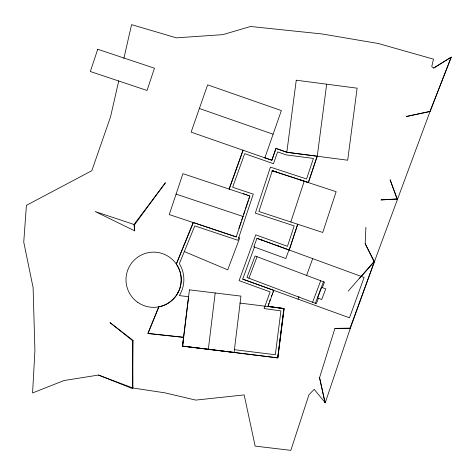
<?xml version="1.0" encoding="UTF-8"?>
<svg xmlns="http://www.w3.org/2000/svg" width="475" height="475" viewBox="0 0 475 475"><rect width="100%" height="100%" fill="white"/><g stroke="black" fill="none" stroke-linecap="round" stroke-linejoin="round"><path stroke-width="0.71" d="M118.75 80.845L110.532 116.874L91.823 170.715L26.41 205.348L23.75 242.096L33.108 287.684L34.918 350.645L32.585 392.938L64.018 380.534L98.462 375.054L132.644 388.663L133.071 340.397L109.962 322.596L132.305 340.45L133.071 340.397M123.85 58.502L131.575 24.635L176.379 37.852L222.84 34.645L250.586 26.487L322.157 33.98L378.26 43.498L433.461 59.149L431.757 66.648L433.687 68.062L451.25 57.131L430.023 111.53L374.407 261.63L373.991 261.565L365.186 243.74L365.904 227.323M208.341 349.309L215.187 292.98M234.288 349.665L275.322 354.742L280.927 310.899L264.082 308.548L270.115 291.887L239.085 280.648L255.782 234.852L287.458 246.329L294.168 225.874L255.324 213.127L270.423 167.117L306.553 178.974L313.435 158.424L286.17 154.892L277.602 151.899L273.481 163.703L244.684 153.651L232.637 187.251L253.276 194.138L237.874 240.273L194.797 225.892L179.354 263.684A30.358 30.358 0 0 1 179.324 295.587L188.563 296.727L182.459 346.032L277.715 357.823L283.812 308.518L239.851 303.074M277.715 357.823L278.029 355.359M278.107 354.742L278.498 351.66M278.582 351.043L278.896 348.579M279.051 347.35L279.288 345.503M279.526 343.651L280.392 336.876M280.47 336.258L280.862 333.183M280.939 332.565L281.259 330.101M281.414 328.866L282.756 318.398M282.833 317.781L283.225 314.699M283.302 314.088L284.014 308.542L267.835 306.28M272.27 170.739L336.14 191.704L322.762 232.465L258.893 211.506L272.323 170.715L308.441 182.566L317.258 156.233L326.681 84.188M324.924 402.663L319.562 377.714L334.923 328.379L350.051 328.118L350.271 328.433L325.227 402.788L314.195 389.328L308.976 394.719L290.825 450.365L255.158 446.09L244.162 394.903L195.765 400.098L165.051 392.867L132.923 388.01L98.462 375.054M271.967 171.255L272.187 170.596L274.443 171.338M290.831 221.985L304.208 181.218M289.192 249.892L290.777 245.058M290.955 244.518L291.306 243.443M291.484 242.909L292.19 240.76M292.363 240.225L292.719 239.151M292.891 238.61L295.011 232.168M295.183 231.628L295.539 230.559M295.711 230.019L296.067 228.944M296.24 228.41L297.475 224.651M254.564 246.745L242.707 279.134L349.487 317.811L364.099 277.471L289.275 250.034L297.795 224.23M238.895 228.499L239.548 226.539M239.715 226.047L240.041 225.067M240.208 224.574L241.045 222.062M241.71 220.073L242.998 216.208M243.627 214.32L244.851 210.657M245.444 208.881L245.836 207.717M246.026 207.136L247.16 203.745M247.338 203.199L247.707 202.107M247.885 201.572L248.241 200.498M248.769 198.924L249.108 197.903M249.28 197.386L249.785 195.884M236.217 236.924L249.921 195.997L182.917 173.678L169.266 214.575L236.217 236.924L193.224 222.454L176.249 263.975M308.483 181.901L308.851 180.803M309.035 180.257L309.771 178.06M309.949 177.513L310.317 176.415M310.502 175.869L312.158 170.929M312.342 170.382L313.625 166.541M313.809 165.995L315.465 161.055M315.649 160.508L316.012 159.41M316.196 158.864L316.932 156.667M264.842 157.878L281.354 110.586L207.634 84.847L191.122 132.139L271.926 160.307L276.046 148.497L286.953 152.303L317.258 156.233M243.01 150.142L229.087 188.973L229.746 189.198M229.229 189.092L243.152 150.254M268.197 305.282L268.927 303.276M269.652 301.269L270.382 299.262M271.468 296.252L271.831 295.248M272.199 294.245L272.561 293.241M272.923 292.238L273.647 290.231M298.015 299.167L299.007 296.418M306.476 275.803L312.698 258.62M350.051 328.118L374.407 261.63L365.186 243.74M248.947 278.237L257.07 256.72M312.58 302.26L320.708 280.749M315.347 303.305L323.469 281.788M318.416 298.122L316.32 303.673L246.958 277.483L255.081 255.966L324.443 282.156L322.347 287.713M429.94 111.393L406.149 116.535L430.023 111.53L451.25 57.131L433.687 68.062M158.787 306.696L147.868 333.408L150.094 333.652M193.361 222.573L176.391 264.088A27.597 27.597 0 0 1 158.929 306.814L148.01 333.527L183.688 337.375L182.602 346.15L277.851 357.936L284.157 308.655L267.977 306.399L273.79 290.344L242.767 279.11M134.585 224.669L165.437 182.744L134.003 224.503L134.686 230.844L95.255 211.577L134.585 224.669L134.686 230.844M348.246 291.098L373.991 261.565M359.379 278.629L374.407 261.63L350.271 328.433L334.923 328.379M396.957 198.9L381.003 199.91L397.385 199.132L390.1 179.793L396.957 198.9L397.385 199.132M150.652 333.711L154.001 334.073M154.559 334.133L158.46 334.554M159.018 334.614L162.919 335.035M163.477 335.095L167.378 335.516M167.936 335.576L171.837 335.997M172.395 336.057L175.744 336.419M176.854 336.537L180.761 336.959M181.319 337.018L183.546 337.256M275.007 171.523L276.699 172.081M299.268 179.485L303.222 180.785M303.786 180.969L306.043 181.711M306.607 181.895L307.735 182.263M243.331 193.729L244.405 194.091M245.48 194.447L246.555 194.809M247.635 195.166L248.71 195.528M176.088 194.127L243.046 216.475M238.753 237.654L239.738 237.981L227.715 269.848L184.306 251.56M199.375 108.49L273.095 134.229M286.811 152.19L275.91 148.384L271.783 160.188L264.593 157.676M261.398 239.822L262.723 240.303M277.281 245.575L279.264 246.293M257.515 238.527L289.334 250.004M319.562 377.714L325.227 402.788M132.305 340.45L132.923 388.01M178.475 291.371A27.597 27.597 0 0 1 177.46 293.318M189.442 289.851L182.59 346.18L234.092 352.444L240.938 296.109L189.442 289.851M296.252 80.21L286.829 152.255L347.688 160.217L357.111 88.172L296.252 80.21M97.749 49.269L90.321 71.517L147.036 90.464L154.47 68.21L97.749 49.269M256.957 238.325L253.852 246.834L285.819 258.513L288.931 250.004L256.957 238.325M321.617 287.316L317.609 297.932L321.735 299.493L325.743 288.877L321.617 287.316M137.702 302.314A27.597 27.597 0 0 0 181.082 282.233A27.597 27.597 0 0 0 141.995 254.707A27.597 27.597 0 0 0 137.702 302.314"/></g></svg>
